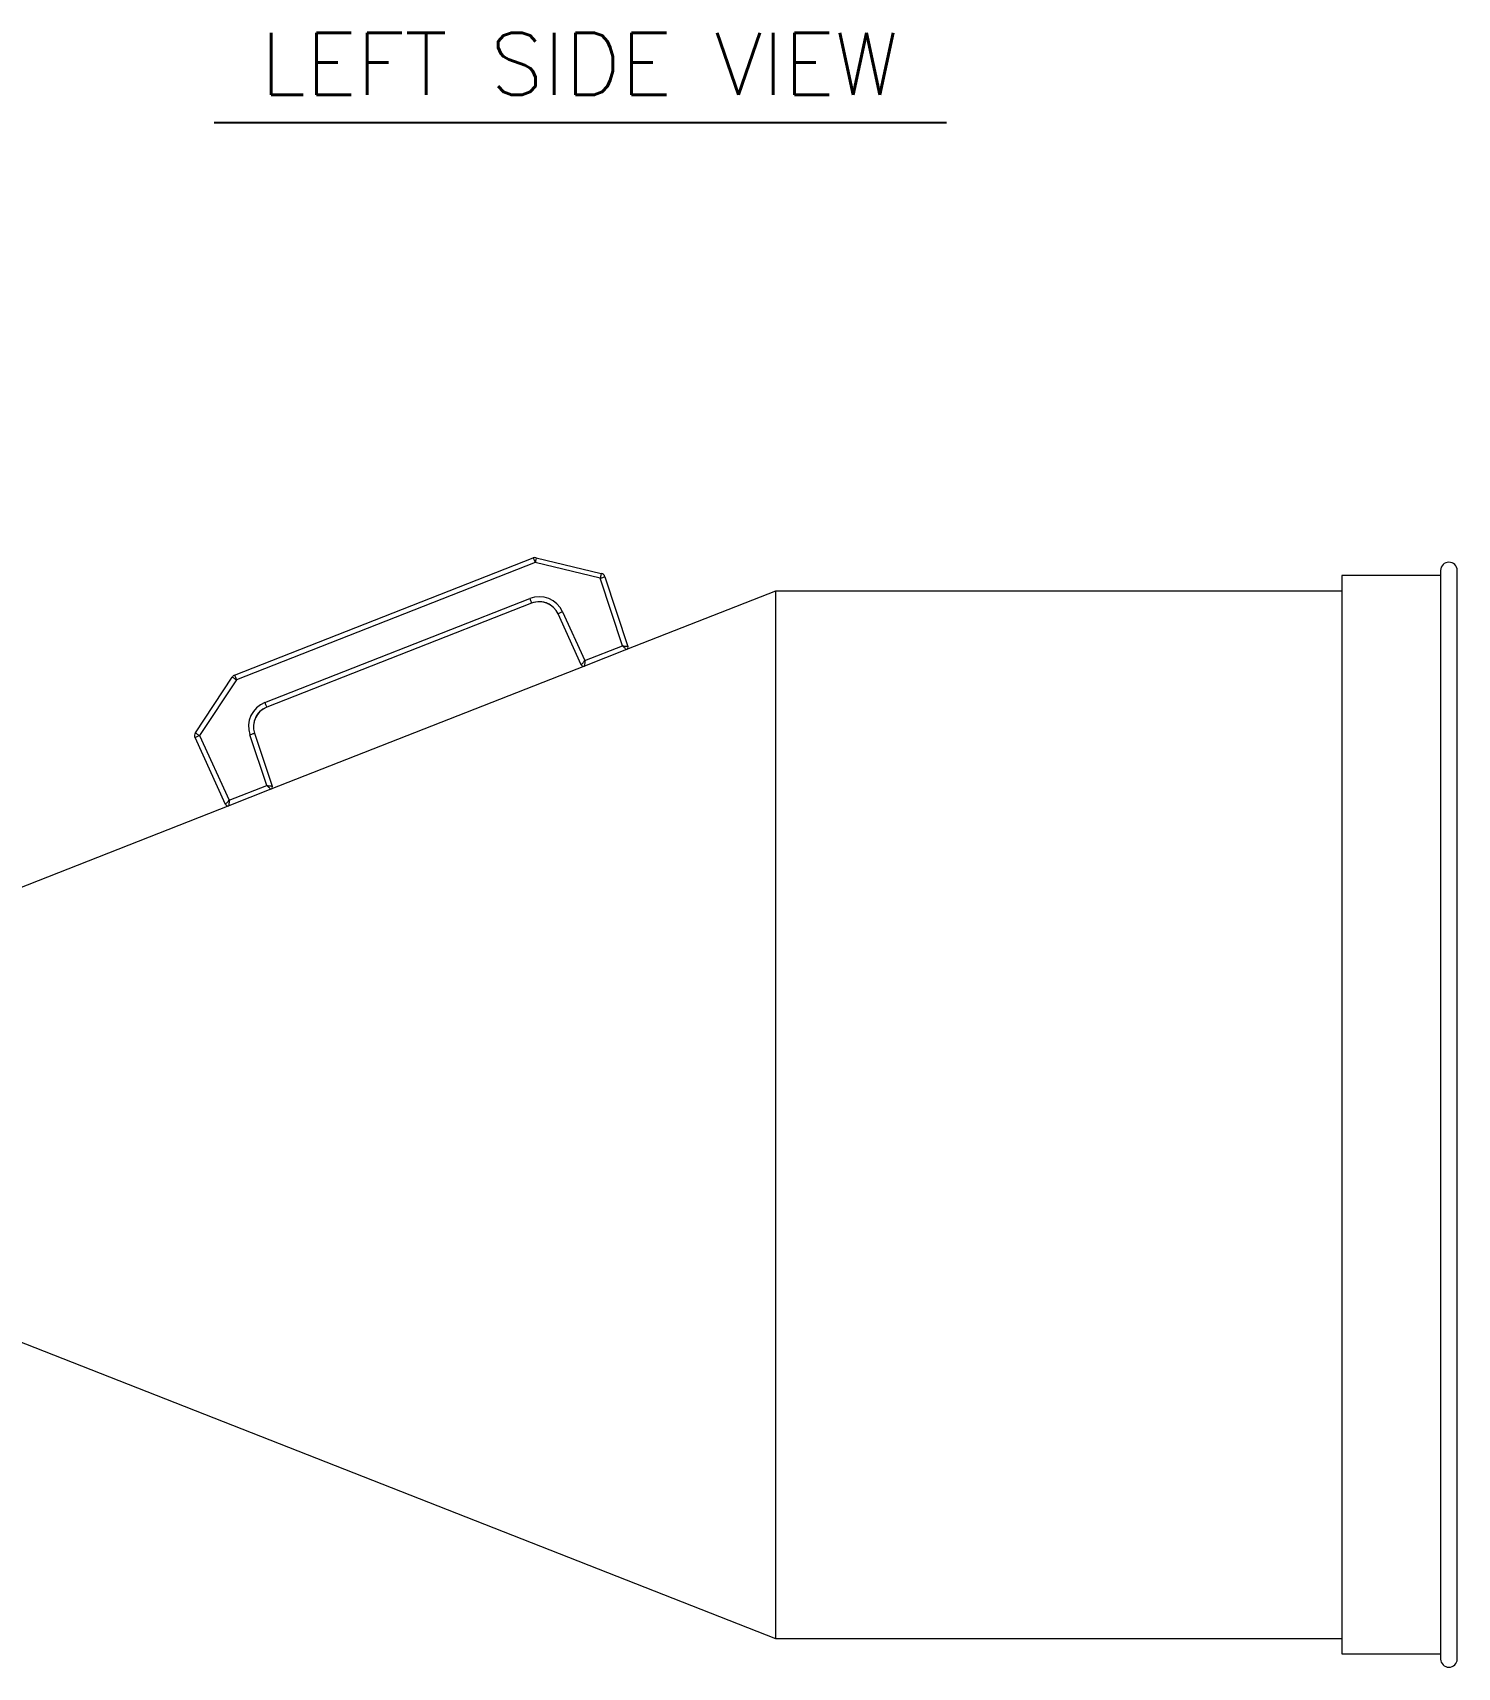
# Model space of a CAD drawing. Extents: x 2 to 136, y 1 to 99.
# Drawn here: x 18.67 to 35.81, y 38.64 to 58.32 of the extents above; entities that cross this region are included whole.
import ezdxf
from ezdxf.enums import TextEntityAlignment as Align

# ---------------------------------------------------------------- set-up
doc = ezdxf.new("R2010")
doc.units = 0
doc.header["$MEASUREMENT"] = 0
doc.linetypes.add('SLD-Solid', pattern=[0])
doc.layers.add('OBJECT', color=7, linetype='CONTINUOUS')
doc.styles.get("Standard").update_dxf_attribs({"font": 'SIMPLEX'})

msp = doc.modelspace()

# ---------------------------------------------------------------- linework, layer by layer
at = {"layer": 'OBJECT', "color": 1}
msp.add_line((20.849, 57.242), (29.664, 57.242), dxfattribs=at)
at = {"layer": 'OBJECT', "linetype": 'SLD-Solid', "lineweight": 15}
for p, q in [((21.097, 50.584), (24.692, 51.997)), ((24.728, 51.999), (25.511, 51.81)), ((24.714, 51.941), (21.119, 50.529)), ((25.497, 51.752), (24.714, 51.941)), ((35.614, 51.784), (34.425, 51.784)), ((34.425, 51.784), (34.425, 39.117)), ((35.614, 51.845), (35.614, 39.059)), ((35.814, 38.735), (35.814, 51.845)), ((25.766, 50.938), (25.497, 51.752)), ((25.554, 51.771), (25.831, 50.93)), ((27.607, 51.597), (25.814, 50.892)), ((34.425, 51.597), (27.607, 51.597)), ((27.607, 51.597), (27.607, 39.295)), ((21.461, 50.255), (24.65, 51.507)), ((24.672, 51.452), (21.483, 50.199)), ((25.27, 50.709), (24.991, 51.323)), ((25.045, 51.347), (25.313, 50.76)), ((25.814, 50.892), (25.308, 50.694)), ((25.313, 50.76), (25.766, 50.938)), ((25.308, 50.694), (21.532, 49.21)), ((20.624, 49.891), (21.069, 50.562)), ((21.119, 50.529), (20.674, 49.857)), ((20.989, 49.027), (20.62, 49.832)), ((20.674, 49.857), (21.031, 49.078)), ((21.484, 49.256), (21.28, 49.868)), ((21.337, 49.887), (21.55, 49.248)), ((21.031, 49.078), (21.484, 49.256)), ((21.532, 49.21), (21.027, 49.012)), ((21.027, 49.012), (18.213, 47.906)), ((18.213, 42.674), (27.607, 38.983)), ((27.607, 39.295), (27.607, 38.983)), ((27.607, 38.983), (34.425, 38.983)), ((34.425, 39.117), (34.425, 38.796)), ((35.614, 39.059), (35.614, 38.735)), ((34.425, 38.796), (35.614, 38.796))]:
    msp.add_line(p, q, dxfattribs=at)
at = {"layer": 'OBJECT', "linetype": 'SLD-Solid', "lineweight": 15, "flags": 128}
for points in [[(24.692, 51.997), (24.692, 51.996), (24.694, 51.992), (24.696, 51.987), (24.698, 51.98), (24.702, 51.972), (24.706, 51.962), (24.71, 51.952), (24.714, 51.941)], [(24.728, 51.999), (24.728, 51.998), (24.727, 51.995), (24.726, 51.989), (24.724, 51.982), (24.722, 51.973), (24.719, 51.963), (24.717, 51.952), (24.714, 51.941)], [(25.511, 51.81), (25.511, 51.809), (25.51, 51.806), (25.508, 51.801), (25.507, 51.793), (25.505, 51.785), (25.502, 51.774), (25.5, 51.764), (25.497, 51.752)], [(25.497, 51.752), (25.508, 51.756), (25.519, 51.759), (25.528, 51.763), (25.537, 51.765), (25.544, 51.768), (25.549, 51.77), (25.553, 51.771), (25.554, 51.771)], [(24.65, 51.507), (24.654, 51.497), (24.658, 51.486), (24.662, 51.476), (24.665, 51.468), (24.668, 51.461), (24.67, 51.456), (24.671, 51.453), (24.672, 51.452)], [(25.045, 51.347), (25.035, 51.343), (25.024, 51.338), (25.015, 51.334), (25.007, 51.33), (25, 51.327), (24.995, 51.324), (24.992, 51.323), (24.991, 51.323)], [(25.814, 50.892), (25.813, 50.893), (25.811, 50.895), (25.807, 50.899), (25.803, 50.903), (25.797, 50.909), (25.79, 50.915), (25.782, 50.922), (25.774, 50.93), (25.766, 50.938)], [(25.766, 50.938), (25.777, 50.937), (25.788, 50.935), (25.799, 50.934), (25.808, 50.933), (25.816, 50.932), (25.823, 50.931), (25.828, 50.93), (25.83, 50.93), (25.831, 50.93)], [(25.27, 50.709), (25.271, 50.71), (25.273, 50.712), (25.276, 50.716), (25.28, 50.721), (25.285, 50.727), (25.292, 50.735), (25.298, 50.743), (25.305, 50.751), (25.313, 50.76)], [(25.313, 50.76), (25.312, 50.749), (25.311, 50.737), (25.311, 50.727), (25.31, 50.718), (25.309, 50.709), (25.309, 50.703), (25.309, 50.698), (25.308, 50.695), (25.308, 50.694)], [(21.069, 50.562), (21.07, 50.561), (21.073, 50.559), (21.078, 50.556), (21.084, 50.552), (21.091, 50.547), (21.1, 50.541), (21.109, 50.535), (21.119, 50.529)], [(21.097, 50.584), (21.098, 50.583), (21.099, 50.58), (21.101, 50.575), (21.104, 50.568), (21.107, 50.56), (21.111, 50.55), (21.115, 50.54), (21.119, 50.529)], [(21.461, 50.255), (21.465, 50.244), (21.47, 50.233), (21.473, 50.224), (21.477, 50.215), (21.479, 50.208), (21.481, 50.203), (21.483, 50.2), (21.483, 50.199)], [(20.62, 49.832), (20.621, 49.833), (20.624, 49.834), (20.629, 49.837), (20.636, 49.84), (20.644, 49.844), (20.653, 49.848), (20.663, 49.853), (20.674, 49.857)], [(20.624, 49.891), (20.625, 49.89), (20.628, 49.888), (20.633, 49.885), (20.639, 49.881), (20.646, 49.876), (20.655, 49.87), (20.664, 49.864), (20.674, 49.857)], [(21.28, 49.868), (21.291, 49.872), (21.302, 49.876), (21.312, 49.879), (21.321, 49.882), (21.328, 49.884), (21.333, 49.886), (21.336, 49.887), (21.337, 49.887)], [(21.532, 49.21), (21.532, 49.211), (21.53, 49.213), (21.526, 49.217), (21.521, 49.221), (21.515, 49.227), (21.508, 49.233), (21.501, 49.24), (21.492, 49.248), (21.484, 49.256)], [(21.484, 49.256), (21.495, 49.254), (21.507, 49.253), (21.517, 49.252), (21.526, 49.251), (21.535, 49.25), (21.541, 49.249), (21.546, 49.248), (21.549, 49.248), (21.55, 49.248)], [(20.989, 49.027), (20.989, 49.028), (20.992, 49.031), (20.996, 49.036), (21.001, 49.042), (21.008, 49.05), (21.015, 49.059), (21.023, 49.068), (21.031, 49.078)], [(21.031, 49.078), (21.03, 49.065), (21.03, 49.053), (21.029, 49.041), (21.028, 49.031), (21.028, 49.023), (21.027, 49.017), (21.027, 49.013), (21.027, 49.012)]]:
    msp.add_lwpolyline(points, dxfattribs=at)
at = {"layer": 'OBJECT', "linetype": 'SLD-Solid', "lineweight": 15}
for centre, radius, start, end in [((24.714, 51.941), 0.06, 76.4477, 111.4477), ((25.497, 51.752), 0.06, 18.2704, 76.4477), ((35.714, 51.845), 0.1, 0, 180), ((24.763, 51.219), 0.31, 24.499, 111.4477), ((24.763, 51.219), 0.25, 24.499, 111.4477), ((24.763, 51.219), 0.25, 64.9286, 111.4477), ((25.803, 50.92), 0.03, 291.4477, 18.2704), ((25.297, 50.722), 0.03, 204.499, 291.4477), ((21.119, 50.529), 0.06, 111.4477, 146.4477), ((21.574, 49.966), 0.31, 111.4477, 198.3965), ((21.574, 49.966), 0.25, 111.4477, 198.3965), ((21.574, 49.966), 0.25, 111.4477, 157.9668), ((20.674, 49.857), 0.06, 146.4477, 204.625), ((21.521, 49.238), 0.03, 291.4477, 18.3965), ((21.016, 49.04), 0.03, 204.625, 291.4477), ((35.714, 38.735), 0.1, 180, 0)]:
    msp.add_arc(centre, radius, start, end, dxfattribs=at)
for points, knots in [([(24.939, 51.397), (24.93, 51.405), (24.912, 51.421), (24.886, 51.437), (24.871, 51.445), (24.869, 51.445)], [0, 0, 0, 0, 0.455351, 0.947747, 1, 1, 1, 1]), ([(24.952, 51.383), (24.952, 51.383), (24.952, 51.383), (24.947, 51.388), (24.943, 51.393), (24.939, 51.397), (24.939, 51.397)], [0, 0, 0, 0, 0.213066, 0.48433, 0.99588, 1, 1, 1, 1]), ([(21.343, 50.06), (21.338, 50.047), (21.329, 50.021), (21.325, 49.988), (21.324, 49.968), (21.325, 49.96), (21.325, 49.958), (21.325, 49.957), (21.325, 49.957)], [0, 0, 0, 0, 0.313038, 0.645325, 0.841535, 0.909287, 0.979596, 1, 1, 1, 1])]:
    msp.add_open_spline(points, degree=3, knots=knots, dxfattribs=at)

# ---------------------------------------------------------------- texts
at = {"layer": 'OBJECT', "color": 1}
msp.add_text('LEFT SIDE VIEW', height=0.75, dxfattribs=at).set_placement((25.249, 57.573), align=Align.CENTER)

doc.saveas('drawing.dxf')
